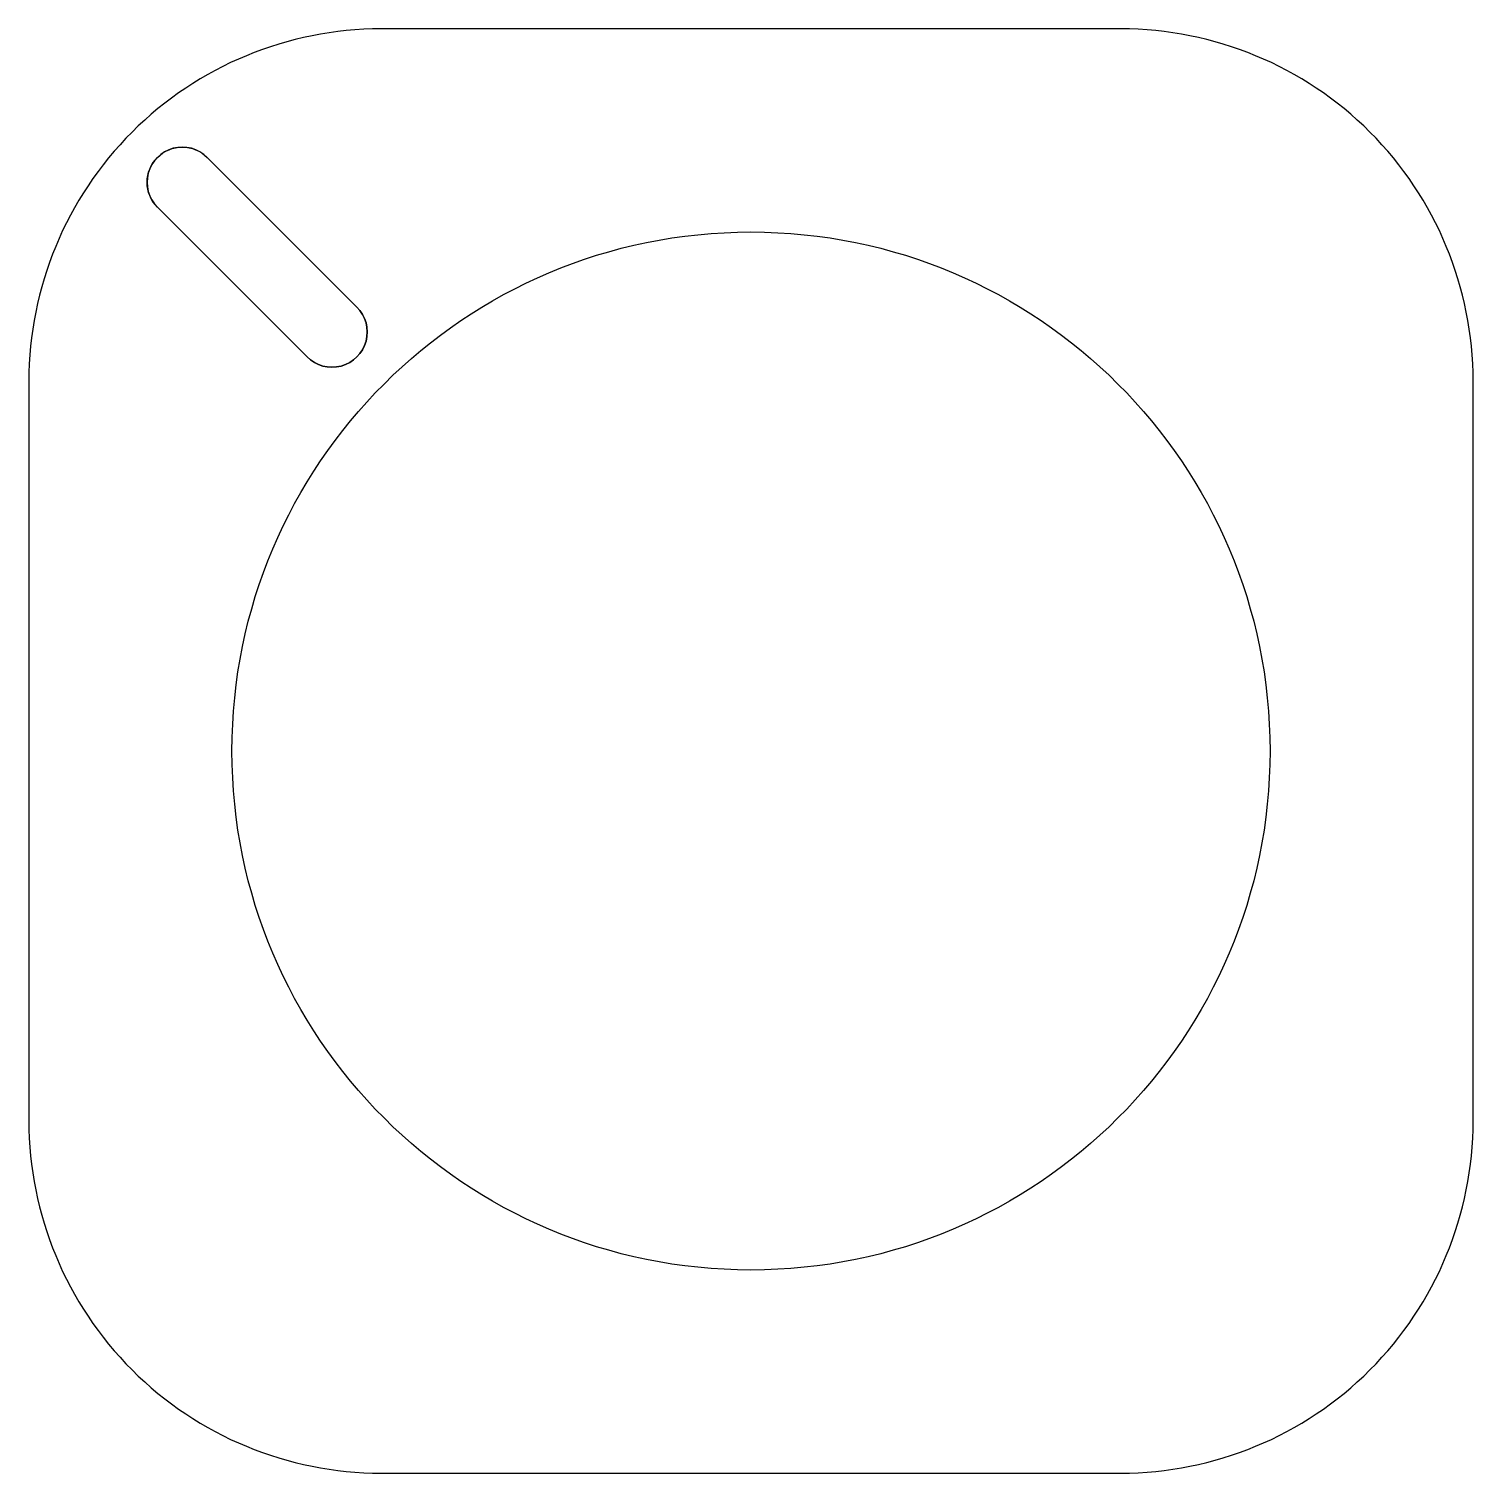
# Model space of a CAD drawing. Header units: millimetres. Extents: x -20.5 to 20.5, y 0 to 41.
import ezdxf

# ---------------------------------------------------------------- set-up
doc = ezdxf.new("R2010")
doc.units = ezdxf.units.MM
doc.layers.get('0').update_dxf_attribs({"linetype": 'CONTINUOUS'})

msp = doc.modelspace()

# ---------------------------------------------------------------- linework, layer by layer
for points in [[(20.5, 31, 0.414214), (10.5, 41), (-10.5, 41, 0.414214), (-20.5, 31), (-20.5, 10, 0.414214), (-10.5, 0), (10.5, 0, 0.414214), (20.5, 10)], [(-15.436, 37.351), (-11.188, 33.103, -1), (-12.603, 31.688), (-16.851, 35.936, -1)], [(-16.851, 35.936), (-12.603, 31.688, 1), (-11.188, 33.103), (-15.436, 37.351, 1)]]:
    msp.add_lwpolyline(points, format="xyb", close=True)
msp.add_circle((0, 20.5), 14.734)

doc.saveas('drawing.dxf')
